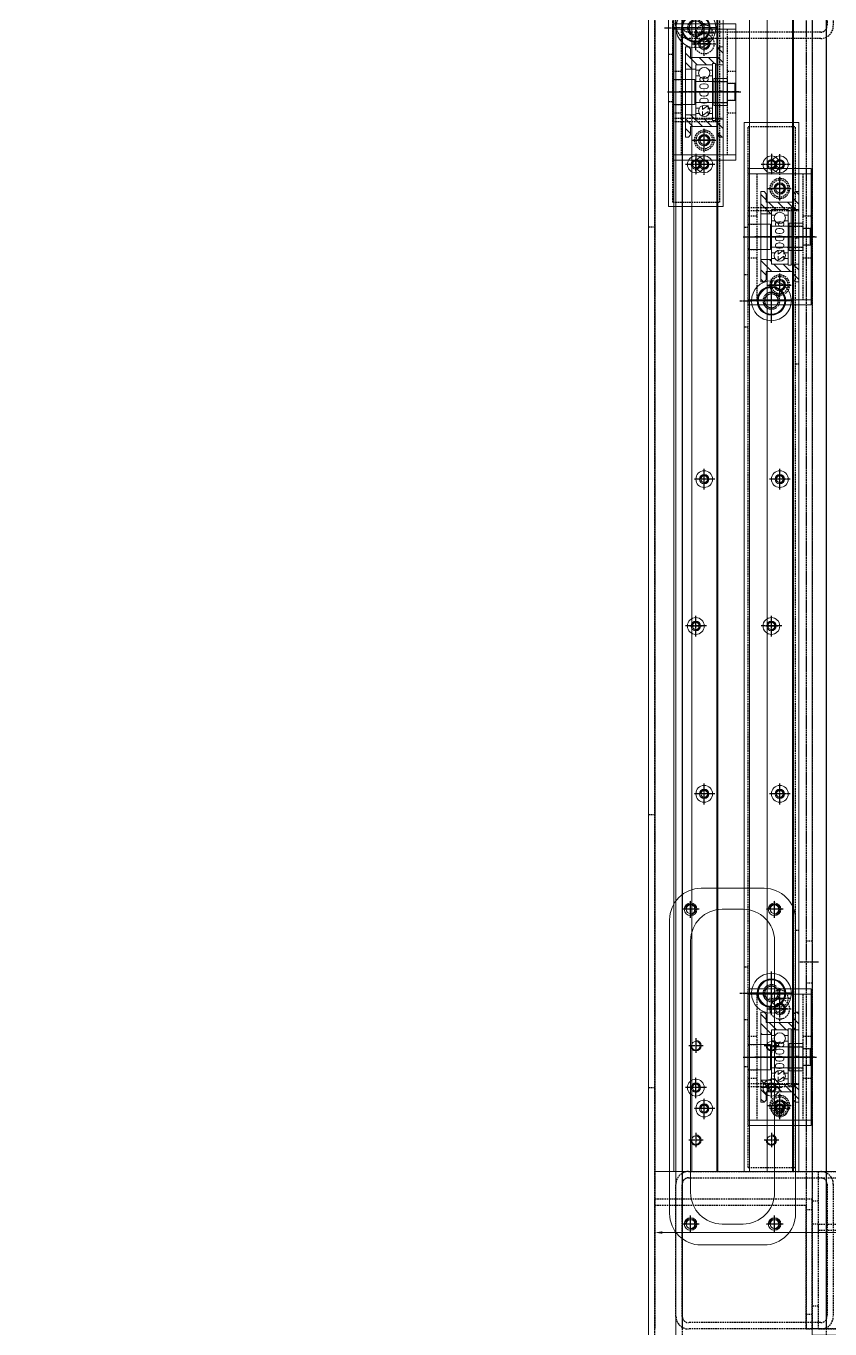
# Model space of a CAD drawing. Header units: millimetres. Extents: x -32759 to 129432, y 390 to 54305.
# Drawn here: x 31433 to 31816, y 24292 to 24913 of the extents above; entities that cross this region are included whole.
import ezdxf

# ---------------------------------------------------------------- set-up
doc = ezdxf.new("R2010")
doc.units = ezdxf.units.MM
doc.linetypes.add('CENTER', pattern=[2, 1.25, -0.25, 0.25, -0.25])
doc.linetypes.add('HIDDEN', pattern=[0.375, 0.25, -0.125])
doc.layers.add('_BODY', color=7, linetype='Continuous', lineweight=13)
for name, color, linetype in [('CL', 1, 'CENTER'), ('FL', 3, 'Continuous'), ('HL', 2, 'HIDDEN')]:
    doc.layers.add(name, color=color, linetype=linetype)
doc.styles.get("Standard").update_dxf_attribs({"font": 'arial.ttf'})
doc.styles.add('한글', font='romans.shx', dxfattribs={"height": 4, "bigfont": 'whgtxt.shx'})
doc.dimstyles.new('AM_ISO$0', dxfattribs={"dimtxt": 3.5, "dimasz": 3.5, "dimexe": 1, "dimexo": 1, "dimgap": 1.5, "dimtad": 1, "dimdsep": 46, "dimtxsty": 'Standard', "dimcen": 0, "dimclrd": 256, "dimclre": 256, "dimclrt": 2, "dimadec": 0, "dimazin": 2, "dimtp": 0.1, "dimtm": 0.1, "dimtfac": 0.71, "dimtdec": 3, "dimtmove": 0, "dimatfit": 3, "dimfxl": 1, "dimlwd": -1, "dimlwe": -1, "dimarcsym": 1})

# ---------------------------------------------------------------- blocks, each defined once
blk = doc.blocks.new('78E4TWT')
at = {"ltscale": 0.5}
blk.add_line((196019.89, 17822.84), (199299.89, 17822.84), dxfattribs=at)
at = {"layer": 'HL', "ltscale": 3}
for p, q in [((196019.89, 17894.64), (199299.89, 17894.64)), ((196019.89, 17826.04), (199299.89, 17826.04))]:
    blk.add_line(p, q, dxfattribs=at)
blk = doc.blocks.new('78544')
blk.add_blockref('78E4TWT', (-6405.58, 4246.21))
blk = doc.blocks.new('R6WRWT')
at = {"ltscale": 0.5}
blk.add_line((205958.26, 17687.34), (208028.26, 17687.34), dxfattribs=at)
at = {"layer": 'HL', "ltscale": 3}
for p, q in [((205958.26, 17759.14), (208028.26, 17759.14)), ((205958.26, 17690.54), (208028.26, 17690.54))]:
    blk.add_line(p, q, dxfattribs=at)
blk = doc.blocks.new('tyudrt')
at = {"layer": 'HL', "ltscale": 3}
for p, q in [((311320.86, 131.85), (311383.86, 131.85)), ((311314.86, 62.85), (311314.86, 125.85)), ((311317.86, 62.85), (311317.86, 125.85)), ((311320.86, 128.85), (311383.86, 128.85)), ((311386.86, 125.85), (311386.86, 62.85)), ((311389.86, 125.85), (311389.86, 62.85)), ((311383.86, 59.85), (311320.86, 59.85)), ((311383.86, 56.85), (311320.86, 56.85))]:
    blk.add_line(p, q, dxfattribs=at)
for centre, radius, start, end in [((311320.86, 125.85), 6, 90, 180), ((311383.86, 125.85), 6, 0, 90), ((311320.86, 125.85), 3, 90, 180), ((311383.86, 125.85), 3, 0, 90), ((311320.86, 62.85), 6, 180, 270), ((311320.86, 62.85), 3, 180, 270), ((311383.86, 62.85), 6, 270, 0), ((311383.86, 62.85), 3, 270, 0)]:
    blk.add_arc(centre, radius, start, end, dxfattribs=at)
blk = doc.blocks.new('567W55')
at = {"ltscale": 0.5}
blk.add_line((192913.82, 19219.46), (194983.82, 19219.46), dxfattribs=at)
blk = doc.blocks.new('574534')
for name, p in [('567W55', (0, 0)), ('R6WRWT', (-13044.44, 1542.12))]:
    blk.add_blockref(name, p)
at = {"xscale": -1}
for p in [(504303.68, 19172.62), (504918.69, 19172.62)]:
    blk.add_blockref('tyudrt', p, dxfattribs=at)
blk = doc.blocks.new('*D660')
at = {"linetype": 'ByBlock', "ltscale": 0.5, "transparency": 16777216}
for p, q in [((208653.43, 29756.32), (208653.43, 29759.37)), ((208656.93, 29758.37), (208744.93, 29758.37)), ((208748.43, 29758.04), (208748.43, 29757.37))]:
    blk.add_line(p, q, dxfattribs=at)
at = {"ltscale": 0.5, "transparency": 16777216}
for points in [[(208656.93, 29758.96), (208656.93, 29757.79), (208653.43, 29758.37)], [(208744.93, 29758.96), (208744.93, 29757.79), (208748.43, 29758.37)]]:
    blk.add_solid(points, dxfattribs=at)
at = {"layer": 'Defpoints', "color": 0, "ltscale": 0.5, "transparency": 16777216}
for p in [(208653.43, 29755.32), (208748.43, 29759.04), (208748.43, 29758.37)]:
    blk.add_point(p, dxfattribs=at)
at = {"color": 2, "ltscale": 0.5, "transparency": 16777216, "insert": (208700.93, 29761.62), "char_height": 3.5, "attachment_point": 5, "bg_fill": 3, "box_fill_scale": 1.1, "bg_fill_color": 256, "bg_fill_true_color": 13158600, "bg_fill_transparency": 7062}
blk.add_mtext('95', dxfattribs=at)
blk = doc.blocks.new('*D661')
at = {"linetype": 'ByBlock', "ltscale": 0.5, "transparency": 16777216}
for p, q in [((208748.43, 29761.86), (208748.43, 29762.94)), ((208751.93, 29761.94), (208839.93, 29761.94)), ((208843.43, 29761.86), (208843.43, 29762.94))]:
    blk.add_line(p, q, dxfattribs=at)
at = {"ltscale": 0.5, "transparency": 16777216}
for points in [[(208751.93, 29762.53), (208751.93, 29761.36), (208748.43, 29761.94)], [(208839.93, 29762.53), (208839.93, 29761.36), (208843.43, 29761.94)]]:
    blk.add_solid(points, dxfattribs=at)
at = {"layer": 'Defpoints', "color": 0, "ltscale": 0.5, "transparency": 16777216}
for p in [(208748.43, 29760.86), (208843.43, 29761.94), (208843.43, 29760.86)]:
    blk.add_point(p, dxfattribs=at)
at = {"color": 2, "ltscale": 0.5, "transparency": 16777216, "insert": (208795.93, 29765.19), "char_height": 3.5, "attachment_point": 5, "bg_fill": 3, "box_fill_scale": 1.1, "bg_fill_color": 256, "bg_fill_true_color": 13158600, "bg_fill_transparency": 6077}
blk.add_mtext('95', dxfattribs=at)
blk = doc.blocks.new('*D755')
at = {"linetype": 'ByBlock', "ltscale": 0.5, "transparency": 16777216}
for p, q in [((208749.29, 29680.76), (208749.29, 29684.26)), ((208761.43, 29677.26), (208748.29, 29677.26)), ((208749.29, 29670.26), (208749.29, 29677.26)), ((208819.93, 29670.26), (208748.29, 29670.26)), ((208749.29, 29666.76), (208749.29, 29663.26))]:
    blk.add_line(p, q, dxfattribs=at)
at = {"ltscale": 0.5, "transparency": 16777216}
for points in [[(208748.7, 29680.76), (208749.87, 29680.76), (208749.29, 29677.26)], [(208748.7, 29666.76), (208749.87, 29666.76), (208749.29, 29670.26)]]:
    blk.add_solid(points, dxfattribs=at)
at = {"layer": 'Defpoints', "color": 0, "ltscale": 0.5, "transparency": 16777216}
for p in [(208762.43, 29677.26), (208820.93, 29670.26)]:
    blk.add_point(p, dxfattribs=at)
at = {"color": 2, "ltscale": 0.5, "transparency": 16777216, "insert": (208746.04, 29673.76), "char_height": 3.5, "attachment_point": 5, "rotation": 90, "bg_fill": 3, "box_fill_scale": 1.1, "bg_fill_color": 256, "bg_fill_true_color": 13158600, "bg_fill_transparency": 2672}
blk.add_mtext('7', dxfattribs=at)
at = {"layer": 'Defpoints', "color": 0, "ltscale": 0.5, "transparency": 16777216}
blk.add_point((208749.29, 29677.26), dxfattribs=at)
blk = doc.blocks.new('*D1469')
at = {"linetype": 'ByBlock', "ltscale": 0.5, "transparency": 16777216}
for p, q in [((280076.91, 137012.87), (280076.91, 137058.8)), ((280583.41, 137057.8), (280080.41, 137057.8)), ((280586.91, 137012.87), (280586.91, 137058.8))]:
    blk.add_line(p, q, dxfattribs=at)
at = {"ltscale": 0.5, "transparency": 16777216}
for points in [[(280080.41, 137058.38), (280080.41, 137057.22), (280076.91, 137057.8)], [(280583.41, 137058.38), (280583.41, 137057.22), (280586.91, 137057.8)]]:
    blk.add_solid(points, dxfattribs=at)
at = {"layer": 'Defpoints', "color": 0, "ltscale": 0.5, "transparency": 16777216}
for p in [(280076.91, 137057.8), (280076.91, 137011.87), (280586.91, 137011.87)]:
    blk.add_point(p, dxfattribs=at)
at = {"color": 2, "ltscale": 0.5, "transparency": 16777216, "insert": (280331.91, 137061.05), "char_height": 3.5, "attachment_point": 5}
blk.add_mtext('510', dxfattribs=at)
blk = doc.blocks.new('r6qq3rwq')
at = {"ltscale": 0.5}
for radius in [4, 2.25]:
    blk.add_circle((157631.76, 30506.04), radius, dxfattribs=at)
at = {"layer": 'CL', "ltscale": 0.5}
for p, q in [((157626.76, 30506.04), (157636.76, 30506.04)), ((157631.76, 30511.04), (157631.76, 30501.04))]:
    blk.add_line(p, q, dxfattribs=at)
blk = doc.blocks.new('6tuerte')
at = {"ltscale": 0.5}
for p, q in [((158864.39, 29430.98), (158864.39, 29418.98)), ((158864.39, 29430.98), (159824.39, 29430.98)), ((158864.39, 29418.98), (159824.39, 29418.98))]:
    blk.add_line(p, q, dxfattribs=at)
for p in [(1262.63, -1081.07), (1412.63, -1081.07), (1562.63, -1081.07), (1712.63, -1081.07)]:
    blk.add_blockref('r6qq3rwq', p)
blk = doc.blocks.new('ryuere')
at = {"layer": 'HL', "ltscale": 3}
for p, q in [((-17901.74, 10665.66), (-17901.74, 10667.16)), ((-17841.74, 10665.66), (-17841.74, 10667.16))]:
    blk.add_line(p, q, dxfattribs=at)
blk = doc.blocks.new('tirru')
at = {"layer": 'CL'}
for p, q in [((-18451.74, 9463.76), (-18451.74, 9453.94)), ((-18456.65, 9458.85), (-18446.82, 9458.85))]:
    blk.add_line(p, q, dxfattribs=at)
at = {"layer": 'HL', "ltscale": 3}
blk.add_circle((-18451.74, 9458.85), 4, dxfattribs=at)
blk = doc.blocks.new('r66uru')
at = {"layer": 'CL'}
blk.add_line((-18386.74, 10633.16), (-18386.74, 10639.16), dxfattribs=at)
at = {"layer": 'HL', "ltscale": 3}
for p, q in [((-18399.24, 10635.16), (-18399.24, 10637.16)), ((-18374.24, 10635.16), (-18374.24, 10637.16))]:
    blk.add_line(p, q, dxfattribs=at)
blk = doc.blocks.new('fjffj')
at = {"layer": 'HL', "ltscale": 3}
for p, q in [((-18321.74, 10635.16), (-18321.74, 10637.16)), ((-17921.74, 10635.16), (-17921.74, 10637.16))]:
    blk.add_line(p, q, dxfattribs=at)
blk = doc.blocks.new('tyrttet')
blk.add_circle((200207.9, 17418.07), 6.6)
at = {"layer": 'CL'}
for p, q in [((200207.9, 17426.17), (200207.9, 17409.97)), ((200199.8, 17418.07), (200216, 17418.07))]:
    blk.add_line(p, q, dxfattribs=at)
blk = doc.blocks.new('trtete')
for p, q in [((200122.9, 17402.07), (200122.9, 17428.07)), ((200122.9, 17428.07), (200622.9, 17428.07)), ((200622.9, 17402.07), (200622.9, 17428.07)), ((200122.9, 17402.07), (200622.9, 17402.07))]:
    blk.add_line(p, q)
at = {"layer": 'HL', "ltscale": 3}
for p, q in [((200124.9, 17404.07), (200124.9, 17426.57)), ((200124.9, 17426.57), (200620.9, 17426.57)), ((200163.4, 17404.07), (200163.4, 17426.57)), ((200164.9, 17404.07), (200164.9, 17428.07)), ((200580.9, 17404.07), (200580.9, 17428.07)), ((200582.4, 17404.07), (200582.4, 17426.57)), ((200620.9, 17404.07), (200620.9, 17426.57)), ((200124.9, 17404.07), (200620.9, 17404.07))]:
    blk.add_line(p, q, dxfattribs=at)
for name, p in [('tirru', (218606.14, 7960.23)), ('tyrttet', (0, -3)), ('tirru', (218657.14, 7960.23)), ('ryuere', (218409.64, 6760.91)), ('tyrttet', (330, -3)), ('tirru', (218997.14, 7960.23)), ('tirru', (219043.14, 7960.23)), ('r66uru', (218594.64, 6766.91)), ('fjffj', (218494.64, 6766.91))]:
    blk.add_blockref(name, p)
at = {"xscale": -1}
for name, p in [('ryuere', (182336.17, 6760.91)), ('r66uru', (182151.17, 6766.91))]:
    blk.add_blockref(name, p, dxfattribs=at)
blk = doc.blocks.new('tu7yett')
at = {"ltscale": 0.5}
for radius in [9.5, 6.83, 6.33]:
    blk.add_circle((203705.95, 14336.91), radius, dxfattribs=at)
at = {"layer": 'CL', "ltscale": 0.5}
for p, q in [((203705.95, 14347.41), (203705.95, 14326.41)), ((203695.45, 14336.91), (203716.45, 14336.91))]:
    blk.add_line(p, q, dxfattribs=at)
at = {"layer": 'FL', "ltscale": 0.5}
blk.add_circle((203705.95, 14336.91), 3.32, dxfattribs=at)
at = {"layer": 'HL', "ltscale": 0.5}
blk.add_circle((203705.95, 14336.91), 4, dxfattribs=at)
blk = doc.blocks.new('uiorwe')
blk.add_circle((-18255.47, 8800.93), 2.75)
at = {"layer": 'CL'}
for p, q in [((-18255.47, 8795.18), (-18255.47, 8806.68)), ((-18261.22, 8800.93), (-18249.72, 8800.93))]:
    blk.add_line(p, q, dxfattribs=at)
at = {"layer": 'HL', "ltscale": 3}
blk.add_circle((-18255.47, 8800.93), 4.75, dxfattribs=at)
blk = doc.blocks.new('tyuwtt')
at = {"layer": 'CL'}
blk.add_line((-18535.92, 8734.93), (-18528.92, 8734.93), dxfattribs=at)
at = {"layer": 'HL', "ltscale": 3}
for p, q in [((-18534.42, 8738.93), (-18530.42, 8738.93)), ((-18534.42, 8730.93), (-18530.42, 8730.93))]:
    blk.add_line(p, q, dxfattribs=at)
blk = doc.blocks.new('RERE')
at = {"layer": 'CL'}
blk.add_line((201660.76, 16292.72), (201667.76, 16292.72), dxfattribs=at)
at = {"layer": 'HL', "ltscale": 3}
for p, q in [((201662.26, 16298.72), (201666.26, 16298.72)), ((201662.26, 16286.72), (201666.26, 16286.72))]:
    blk.add_line(p, q, dxfattribs=at)
blk = doc.blocks.new('R6UEWT')
at = {"ltscale": 0.5}
for p, q in [((201575.56, 16344.32), (201575.56, 16374.32)), ((201635.56, 16374.32), (201575.56, 16374.32)), ((201635.56, 16344.32), (201635.56, 16374.32)), ((201635.56, 16344.32), (201575.56, 16344.32))]:
    blk.add_line(p, q, dxfattribs=at)
at = {"layer": 'HL', "ltscale": 3}
for p, q in [((201595.56, 16370.32), (201595.56, 16374.32)), ((201615.56, 16370.32), (201615.56, 16374.32)), ((201635.56, 16370.32), (201575.56, 16370.32)), ((201635.56, 16348.32), (201575.56, 16348.32)), ((201595.56, 16344.32), (201595.56, 16348.32)), ((201615.56, 16344.32), (201615.56, 16348.32))]:
    blk.add_line(p, q, dxfattribs=at)
at = {"extrusion": (0, 0, -1), "zscale": -1, "rotation": 270}
blk.add_blockref('tyuwtt', (-210340.49, -2160.1), dxfattribs=at)
for p in [(219838.03, 7558.39), (219884.03, 7558.39)]:
    blk.add_blockref('uiorwe', p)
at = {"rotation": 90}
blk.add_blockref('RERE', (217898.28, -185317.94), dxfattribs=at)
blk = doc.blocks.new('UTREE')
at = {"ltscale": 0.5}
h = blk.add_hatch(dxfattribs=at)
h.set_pattern_fill('ANSI31', color=1, style=0)
h.paths.add_polyline_path([(201430.48, 16367.01), (201438.48, 16367.01), (201438.48, 16367.61), (201439.83, 16367.61), (201439.83, 16367.01), (201443.48, 16367.01), (201443.48, 16375.51), (201441.98, 16375.51), (201440.98, 16374.51), (201440.98, 16370.51), (201427.98, 16370.51), (201427.98, 16374.51), (201426.98, 16375.51), (201425.48, 16375.51), (201425.48, 16364.91), (201430.48, 16364.91)])
h.paths.add_polyline_path([(201440.98, 16337.51), (201440.98, 16333.51), (201441.98, 16332.51), (201443.48, 16332.51), (201443.48, 16341.01), (201439.83, 16341.01), (201439.83, 16340.41), (201438.48, 16340.41), (201438.48, 16341.01), (201430.48, 16341.01), (201430.48, 16343.11), (201425.48, 16343.11), (201425.48, 16332.51), (201426.98, 16332.51), (201427.98, 16333.51), (201427.98, 16337.51)])
for p, q in [((201425.48, 16375.51), (201425.48, 16332.51)), ((201426.98, 16375.51), (201425.48, 16375.51)), ((201427.98, 16374.51), (201426.98, 16375.51)), ((201427.98, 16374.51), (201427.98, 16370.51)), ((201441.98, 16375.51), (201440.98, 16374.51)), ((201440.98, 16374.51), (201440.98, 16370.51)), ((201441.98, 16375.51), (201443.48, 16375.51)), ((201443.48, 16375.51), (201443.48, 16332.51)), ((201440.98, 16370.51), (201427.98, 16370.51)), ((201438.48, 16367.61), (201438.48, 16340.41)), ((201438.48, 16367.61), (201439.83, 16367.61)), ((201439.83, 16367.61), (201439.83, 16340.41)), ((201430.48, 16364.91), (201425.48, 16364.91)), ((201430.48, 16367.01), (201430.48, 16341.01)), ((201438.48, 16367.01), (201430.48, 16367.01)), ((201443.48, 16367.01), (201439.83, 16367.01)), ((201430.48, 16343.11), (201425.48, 16343.11)), ((201427.98, 16337.51), (201427.98, 16333.51)), ((201440.98, 16337.51), (201427.98, 16337.51)), ((201438.48, 16341.01), (201430.48, 16341.01)), ((201438.48, 16340.41), (201439.83, 16340.41)), ((201443.48, 16341.01), (201439.83, 16341.01)), ((201440.98, 16337.51), (201440.98, 16333.51)), ((201426.98, 16332.51), (201425.48, 16332.51)), ((201427.98, 16333.51), (201426.98, 16332.51)), ((201440.98, 16333.51), (201441.98, 16332.51)), ((201441.98, 16332.51), (201443.48, 16332.51))]:
    blk.add_line(p, q, dxfattribs=at)
at = {"layer": 'CL', "ltscale": 0.5}
blk.add_line((201446.48, 16354.01), (201422.48, 16354.01), dxfattribs=at)
blk = doc.blocks.new('67etrre')
at = {"color": 1, "ltscale": 0.5}
for p, q in [((306751.98, 12561.36), (306751.98, 12536.36)), ((306759.48, 12561.86), (306752.48, 12561.86)), ((306759.98, 12536.36), (306759.98, 12561.36)), ((306753.67, 12559.19), (306751.98, 12559.19)), ((306753.67, 12556.53), (306751.98, 12556.53)), ((306759.98, 12559.19), (306758.29, 12559.19)), ((306759.98, 12556.53), (306758.29, 12556.53)), ((306752.48, 12553.86), (306759.48, 12553.86)), ((306759.48, 12543.86), (306752.48, 12543.86)), ((306753.67, 12541.19), (306751.98, 12541.19)), ((306753.67, 12538.53), (306751.98, 12538.53)), ((306759.98, 12541.19), (306758.29, 12541.19)), ((306759.98, 12538.53), (306758.29, 12538.53)), ((306752.48, 12535.86), (306759.48, 12535.86))]:
    blk.add_line(p, q, dxfattribs=at)
for centre in [(306755.98, 12557.86), (306755.98, 12539.86)]:
    blk.add_circle(centre, 2.67, dxfattribs=at)
for centre, start, end in [((306752.48, 12561.36), 90, 180), ((306759.48, 12561.36), 0, 90), ((306752.48, 12554.36), 180, 270), ((306759.48, 12554.36), 270, 0), ((306752.48, 12543.36), 90, 180), ((306759.48, 12543.36), 0, 90), ((306752.48, 12536.36), 180, 270), ((306759.48, 12536.36), 270, 0)]:
    blk.add_arc(centre, 0.5, start, end, dxfattribs=at)
at = {"layer": 'CL', "ltscale": 0.5}
blk.add_line((306750.98, 12548.86), (306760.98, 12548.86), dxfattribs=at)
at = {"ltscale": 0.5, "style": '한글'}
blk.add_text('6000zz', height=4, rotation=90, dxfattribs=at).set_placement((306757.88, 12541.03))
blk = doc.blocks.new('7UERE')
at = {"ltscale": 0.5}
for p, q in [((201578.54, 16473.57), (201579.04, 16474.07)), ((201578.54, 16473.57), (201578.54, 16462.57)), ((201589.04, 16474.07), (201579.04, 16474.07)), ((201579.04, 16474.07), (201579.04, 16462.07)), ((201589.04, 16462.07), (201589.04, 16474.07)), ((201604.54, 16473.07), (201589.04, 16473.07)), ((201578.54, 16462.57), (201579.04, 16462.07)), ((201589.04, 16462.07), (201579.04, 16462.07)), ((201604.54, 16463.07), (201589.04, 16463.07))]:
    blk.add_line(p, q, dxfattribs=at)
for p, q in [((201604.54, 16473.07), (201604.54, 16463.07)), ((201604.54, 16472.07), (201608.04, 16472.07)), ((201608.04, 16472.07), (201608.54, 16471.57)), ((201608.04, 16472.07), (201608.04, 16464.07)), ((201608.54, 16471.57), (201608.54, 16464.57)), ((201604.54, 16464.07), (201608.04, 16464.07)), ((201608.54, 16464.57), (201608.04, 16464.07))]:
    blk.add_line(p, q)
at = {"layer": 'CL'}
blk.add_line((201576.04, 16468.07), (201611.04, 16468.07), dxfattribs=at)
blk = doc.blocks.new('YURTETT')
at = {"ltscale": 0.5}
for p, q in [((201630.72, 16474.57), (201637.22, 16474.57)), ((201630.72, 16474.57), (201630.72, 16461.57)), ((201637.22, 16474.57), (201637.22, 16461.57)), ((201630.72, 16461.57), (201637.22, 16461.57))]:
    blk.add_line(p, q, dxfattribs=at)
at = {"layer": 'CL', "ltscale": 0.5}
blk.add_line((201628.72, 16468.07), (201639.22, 16468.07), dxfattribs=at)
at = {"layer": 'HL', "ltscale": 3}
for p, q in [((201630.72, 16473.07), (201637.22, 16473.07)), ((201630.72, 16463.07), (201637.22, 16463.07))]:
    blk.add_line(p, q, dxfattribs=at)
blk = doc.blocks.new('5YWWWE')
blk.add_blockref('R6UEWT', (-68.47, 300.44))
at = {"color": 1, "rotation": 90}
blk.add_blockref('UTREE', (217891.1, -184774.72), dxfattribs=at)
at = {"rotation": 90}
for name, p in [('YURTETT', (218005.16, -184966.45)), ('7UERE', (218005.16, -184933.78)), ('67etrre', (214085.95, -290096.22))]:
    blk.add_blockref(name, p, dxfattribs=at)
blk = doc.blocks.new('TYEWRW')
at = {"ltscale": 0.5}
blk.add_circle((316722.34, 32394.14), 2.07, dxfattribs=at)
at = {"color": 1, "ltscale": 0.5}
blk.add_arc((316722.34, 32394.14), 2.5, 270, 180, dxfattribs=at)
at = {"layer": 'CL', "ltscale": 0.5}
for p, q in [((316718.84, 32394.14), (316725.84, 32394.14)), ((316722.34, 32397.64), (316722.34, 32390.64))]:
    blk.add_line(p, q, dxfattribs=at)
blk = doc.blocks.new('trwew')
at = {"ltscale": 0.5}
for p, q in [((201573.06, 16182.91), (201573.06, 16152.91)), ((201573.06, 16182.91), (201638.06, 16182.91)), ((201638.06, 16182.91), (201638.06, 16152.91)), ((201573.06, 16152.91), (201638.06, 16152.91))]:
    blk.add_line(p, q, dxfattribs=at)
for p in [(-115139.78, -16226.23), (-115093.78, -16226.23)]:
    blk.add_blockref('TYEWRW', p)
blk = doc.blocks.new('6qwrqr')
for name, p in [('trwew', (505.38, 160.79)), ('5YWWWE', (573.84, -331.06)), ('trwew', (896.38, 160.79)), ('5YWWWE', (964.84, -331.06)), ('trtete', (1933.53, -1090.37)), ('tu7yett', (-1564.52, 1987.8)), ('tu7yett', (-1234.52, 1987.8))]:
    blk.add_blockref(name, p)
blk = doc.blocks.new('5TU7WRRW')
at = {"color": 6, "ltscale": 0.5}
for radius in [4, 2.25]:
    blk.add_circle((205051.57, 17515.02), radius, dxfattribs=at)
at = {"layer": 'CL', "ltscale": 0.5}
for p, q in [((205051.57, 17520.02), (205051.57, 17510.02)), ((205046.57, 17515.02), (205056.57, 17515.02))]:
    blk.add_line(p, q, dxfattribs=at)
blk = doc.blocks.new('5673Q')
at = {"ltscale": 0.5}
blk.add_circle((205056.21, 17552.23), 2.07, dxfattribs=at)
at = {"color": 1, "ltscale": 0.5}
blk.add_arc((205056.21, 17552.23), 2.5, 270, 180, dxfattribs=at)
at = {"layer": 'CL', "ltscale": 0.5}
for p, q in [((205056.21, 17555.73), (205056.21, 17548.73)), ((205052.71, 17552.23), (205059.71, 17552.23))]:
    blk.add_line(p, q, dxfattribs=at)
blk = doc.blocks.new('56uewwr')
at = {"color": 6}
for p, q in [((161145.25, 27256.1), (160185.25, 27256.1)), ((161145.25, 27256.1), (161145.25, 27181.1)), ((161145.25, 27247.1), (160185.25, 27247.1)), ((161145.25, 27226.1), (160185.25, 27226.1)), ((161145.25, 27211.1), (160185.25, 27211.1)), ((161145.25, 27190.1), (160185.25, 27190.1)), ((161145.25, 27181.1), (160185.25, 27181.1))]:
    blk.add_line(p, q, dxfattribs=at)
for p in [(-44386.32, 9721.58), (-44386.32, 9685.58)]:
    blk.add_blockref('5TU7WRRW', p, dxfattribs=at)
at = {"color": 6, "xscale": -1}
for p in [(365936.81, 9721.58), (366156.81, 9721.58), (365936.81, 9685.58), (366156.81, 9685.58)]:
    blk.add_blockref('5TU7WRRW', p, dxfattribs=at)
for p in [(-43970.96, 9684.37), (-43925.96, 9684.37), (-43970.96, 9648.37), (-43925.96, 9648.37)]:
    blk.add_blockref('5673Q', p)
blk = doc.blocks.new('r6wr3wr')
for p in [(-44792.97, 17191.16), (-44332.97, 17155.16)]:
    blk.add_blockref('6qwrqr', p)
at = {"xscale": -1}
blk.add_blockref('56uewwr', (318408.71, 6279.26), dxfattribs=at)
blk = doc.blocks.new('eywerw')
at = {"ltscale": 0.5}
blk.add_circle((158547.68, 31157.1), 3, dxfattribs=at)
at = {"layer": 'CL', "ltscale": 0.5}
for p, q in [((158547.68, 31161.13), (158547.68, 31153.07)), ((158543.65, 31157.1), (158551.7, 31157.1))]:
    blk.add_line(p, q, dxfattribs=at)
blk = doc.blocks.new('5ywrw')
at = {"ltscale": 0.5}
for p, q in [((158520.19, 31242.74), (158660.19, 31242.74)), ((158505.19, 31227.74), (158505.19, 31197.74)), ((158675.19, 31227.74), (158675.19, 31197.74)), ((158520.19, 31182.74), (158660.19, 31182.74))]:
    blk.add_line(p, q, dxfattribs=at)
for centre, start, end in [((158520.19, 31227.74), 90, 180), ((158660.19, 31227.74), 0, 90), ((158520.19, 31197.74), 180, 270), ((158660.19, 31197.74), 270, 0)]:
    blk.add_arc(centre, 15, start, end, dxfattribs=at)
for p in [(-32.49, 75.64), (117.51, 75.64), (-32.49, 35.64), (117.51, 35.64)]:
    blk.add_blockref('eywerw', p)
blk = doc.blocks.new('y4ee')
at = {"ltscale": 0.5}
blk.add_circle((159827.27, 26534.39), 2.07, dxfattribs=at)
at = {"color": 1, "ltscale": 0.5}
blk.add_arc((159827.27, 26534.39), 2.5, 270, 180, dxfattribs=at)
at = {"layer": 'CL', "ltscale": 0.5}
for p, q in [((159823.77, 26534.39), (159830.77, 26534.39)), ((159827.27, 26537.89), (159827.27, 26530.89))]:
    blk.add_line(p, q, dxfattribs=at)
blk = doc.blocks.new('65wrew')
at = {"ltscale": 0.5}
for p, q in [((156128.23, 35975.95), (156128.23, 36053.95)), ((156560.23, 36053.95), (156128.23, 36053.95)), ((156560.23, 35975.95), (156560.23, 36053.95)), ((156239.23, 36035.95), (156169.23, 36035.95)), ((156519.23, 36035.95), (156399.23, 36035.95)), ((156154.23, 36010.95), (156154.23, 36020.95)), ((156254.23, 36010.95), (156254.23, 36020.95)), ((156384.23, 36010.95), (156384.23, 36020.95)), ((156534.23, 36010.95), (156534.23, 36020.95)), ((156169.23, 35995.95), (156239.23, 35995.95)), ((156399.23, 35995.95), (156519.23, 35995.95)), ((156128.23, 35975.95), (156560.23, 35975.95))]:
    blk.add_line(p, q, dxfattribs=at)
for centre, start, end in [((156169.23, 36020.95), 90, 180), ((156239.23, 36020.95), 0, 90), ((156399.23, 36020.95), 90, 180), ((156519.23, 36020.95), 0, 90), ((156169.23, 36010.95), 180, 270), ((156239.23, 36010.95), 270, 0), ((156399.23, 36010.95), 180, 270), ((156519.23, 36010.95), 270, 0)]:
    blk.add_arc(centre, 15, start, end, dxfattribs=at)
at = {"layer": 'HL', "ltscale": 3}
for p, q in [((156131.23, 35978.95), (156131.23, 36053.95)), ((156557.23, 35978.95), (156557.23, 36053.95)), ((156560.23, 36039.95), (156557.23, 36039.95)), ((156128.23, 36028.95), (156131.23, 36028.95)), ((156557.23, 36028.95), (156560.23, 36028.95)), ((156560.23, 35989.95), (156557.23, 35989.95)), ((156128.23, 35978.95), (156560.23, 35978.95)), ((156246.23, 35975.95), (156246.23, 35978.95)), ((156376.23, 35978.95), (156376.23, 35975.95))]:
    blk.add_line(p, q, dxfattribs=at)
at = {"color": 6}
for p in [(-3443.04, 9501.56), (-3293.04, 9501.56), (-3443.04, 9461.56), (-3293.04, 9461.56)]:
    blk.add_blockref('y4ee', p, dxfattribs=at)
blk = doc.blocks.new('r6wrqr')
at = {"layer": 'HL', "ltscale": 3}
for p, q in [((156572.749708, 34028.609591), (156572.749708, 34031.609591)), ((156572.749708, 34031.609591), (156622.749708, 34031.609591)), ((156572.749708, 34028.609591), (156619.749708, 34028.609591)), ((156619.749708, 33981.609591), (156619.749708, 34028.609591)), ((156622.749708, 33981.609591), (156622.749708, 34031.609591)), ((156619.749708, 33981.609591), (156622.749708, 33981.609591))]:
    blk.add_line(p, q, dxfattribs=at)
blk = doc.blocks.new('r6uwtwt')
at = {"layer": 'HL', "ltscale": 3}
for p, q in [((156181.23, 34121.49), (156181.23, 34071.49)), ((156507.23, 34121.49), (156181.23, 34121.49)), ((156507.23, 34121.49), (156507.23, 34071.49)), ((156507.23, 34118.49), (156181.23, 34118.49)), ((156507.23, 34071.49), (156181.23, 34071.49))]:
    blk.add_line(p, q, dxfattribs=at)
blk = doc.blocks.new('643466')
at = {"layer": 'HL', "ltscale": 3}
for p, q in [((154620.16, 34196.27), (154194.16, 34196.27)), ((154194.16, 34196.27), (154194.16, 34121.27)), ((154620.16, 34121.27), (154620.16, 34196.27)), ((154620.16, 34193.27), (154194.16, 34193.27)), ((154620.16, 34121.27), (154194.16, 34121.27))]:
    blk.add_line(p, q, dxfattribs=at)
blk = doc.blocks.new('5tuw4t')
for name, p in [('65wrew', (-542.4, 0)), ('643466', (1394.67, 1857.68)), ('r6wrqr', (-983.92, 1997.34)), ('r6uwtwt', (-542.4, 1907.46))]:
    blk.add_blockref(name, p)
at = {"xscale": -1}
blk.add_blockref('r6wrqr', (312587.58, 1997.34), dxfattribs=at)
blk = doc.blocks.new('345w4w4')
at = {"layer": 'HL', "ltscale": 3}
for p, q in [((160426.93, 30996.26), (160426.93, 31071.26)), ((160488.93, 31071.26), (160426.93, 31071.26)), ((160488.93, 31068.26), (160488.93, 31071.26)), ((160488.93, 31068.26), (160429.93, 31068.26)), ((160429.93, 30996.26), (160429.93, 31068.26)), ((160429.93, 30996.26), (160426.93, 30996.26))]:
    blk.add_line(p, q, dxfattribs=at)
blk = doc.blocks.new('t7uyryry')
at = {"ltscale": 0.5}
for p, q in [((159261.46, 31250.74), (157185.46, 31250.74)), ((157373.46, 31232.74), (157253.46, 31232.74)), ((157238.46, 31207.74), (157238.46, 31217.74)), ((157388.46, 31207.74), (157388.46, 31217.74)), ((157253.46, 31192.74), (157373.46, 31192.74)), ((157185.46, 31172.74), (159261.46, 31172.74))]:
    blk.add_line(p, q, dxfattribs=at)
for centre, start, end in [((157253.46, 31217.74), 90, 180), ((157373.46, 31217.74), 0, 90), ((157253.46, 31207.74), 180, 270), ((157373.46, 31207.74), 270, 0)]:
    blk.add_arc(centre, 15, start, end, dxfattribs=at)
at = {"layer": 'HL', "ltscale": 3}
for p, q in [((157185.46, 31175.74), (159261.46, 31175.74)), ((157303.46, 31172.74), (157303.46, 31175.74)), ((157433.46, 31175.74), (157433.46, 31172.74)), ((157713.46, 31175.74), (157713.46, 31172.74))]:
    blk.add_line(p, q, dxfattribs=at)
at = {"color": 6}
for p in [(-2588.81, 4698.36), (-2438.81, 4698.36), (-2588.81, 4658.36), (-2438.81, 4658.36)]:
    blk.add_blockref('y4ee', p, dxfattribs=at)
blk = doc.blocks.new('578wr')
at = {"layer": 'HL', "ltscale": 3}
for p, q in [((157250.46, 28206.3), (157250.46, 28281.3)), ((159196.46, 28281.3), (157250.46, 28281.3)), ((159196.46, 28278.3), (157250.46, 28278.3)), ((159196.46, 28206.3), (157250.46, 28206.3))]:
    blk.add_line(p, q, dxfattribs=at)
blk = doc.blocks.new('56urfw')
at = {"ltscale": 0.5}
blk.add_circle((157533.11, 30589.18), 1.62, dxfattribs=at)
at = {"color": 1, "ltscale": 0.5}
blk.add_arc((157533.11, 30589.18), 2, 270, 180, dxfattribs=at)
at = {"layer": 'CL', "ltscale": 0.5}
for p, q in [((157530.11, 30589.18), (157536.11, 30589.18)), ((157533.11, 30592.18), (157533.11, 30586.18))]:
    blk.add_line(p, q, dxfattribs=at)
blk = doc.blocks.new('rtuw3rwr')
at = {"layer": 'HL', "ltscale": 3}
for p, q in [((157250.46, 28728.38), (157250.46, 28803.38)), ((159196.46, 28803.38), (157250.46, 28803.38)), ((159196.46, 28800.38), (157250.46, 28800.38)), ((159196.46, 28728.38), (157250.46, 28728.38))]:
    blk.add_line(p, q, dxfattribs=at)
for p in [(-239.65, -1801.3), (-89.65, -1801.3), (60.35, -1801.3), (210.35, -1801.3), (-239.65, -1837.3), (-89.65, -1837.3), (60.35, -1837.3), (210.35, -1837.3)]:
    blk.add_blockref('56urfw', p)
blk = doc.blocks.new('uett')
at = {"layer": 'CL', "ltscale": 0.5}
blk.add_line((157033, 24824.01), (157042, 24824.01), dxfattribs=at)
at = {"layer": 'HL', "ltscale": 3}
for p, q in [((157036, 24834.01), (157039, 24834.01)), ((157036, 24814.01), (157039, 24814.01))]:
    blk.add_line(p, q, dxfattribs=at)
blk = doc.blocks.new('rturtey')
at = {"layer": 'HL', "ltscale": 3}
for p, q in [((156812.23, 25141.89), (154742.23, 25141.89)), ((154749.23, 25138.89), (154749.23, 25141.89)), ((154799.23, 25138.89), (154799.23, 25141.89)), ((156812.23, 25138.89), (154742.23, 25138.89)), ((156812.23, 25066.89), (154742.23, 25066.89))]:
    blk.add_line(p, q, dxfattribs=at)
at = {"rotation": 90}
blk.add_blockref('uett', (179741.24, -131897.11), dxfattribs=at)
for p in [(-2675.88, -5466.79), (-2455.88, -5466.79), (-2235.88, -5466.79), (-2675.88, -5502.79), (-2455.88, -5502.79), (-2235.88, -5502.79)]:
    blk.add_blockref('56urfw', p)
blk = doc.blocks.new('56wer')
for name, p in [('rturtey', (0, 4455.79)), ('t7uyryry', (-2446.23, -1653.07)), ('578wr', (-2446.23, 1316.37)), ('rtuw3rwr', (-2446.23, 794.3))]:
    blk.add_blockref(name, p)
at = {"xscale": -1}
blk.add_blockref('345w4w4', (315231.16, -1473.58), dxfattribs=at)
blk = doc.blocks.new('5uwerwt')
at = {"rotation": 270}
blk.add_blockref('5tuw4t', (118763.29, 188118.31), dxfattribs=at)
for name, p in [('56wer', (0, 2502.8)), ('r6wr3wr', (-2446.23, -1434.88)), ('5ywrw', (-3722.95, 849.74)), ('6tuerte', (-4047.15, 2660.01)), ('6tuerte', (-4047.15, 2624.01))]:
    blk.add_blockref(name, p)
blk = doc.blocks.new('*D1346')
at = {"linetype": 'ByBlock', "ltscale": 0.5, "transparency": 16777216}
for p, q in [((97795.9, 11019.96), (97795.9, 11065.88)), ((97799.4, 11064.88), (98302.4, 11064.88)), ((98305.9, 11019.96), (98305.9, 11065.88))]:
    blk.add_line(p, q, dxfattribs=at)
at = {"ltscale": 0.5, "transparency": 16777216}
for points in [[(97799.4, 11064.3), (97799.4, 11065.47), (97795.9, 11064.88)], [(98302.4, 11064.3), (98302.4, 11065.47), (98305.9, 11064.88)]]:
    blk.add_solid(points, dxfattribs=at)
at = {"layer": 'Defpoints', "color": 0, "ltscale": 0.5, "transparency": 16777216}
for p in [(98305.9, 11064.88), (97795.9, 11018.96), (98305.9, 11018.96)]:
    blk.add_point(p, dxfattribs=at)
at = {"color": 2, "ltscale": 0.5, "transparency": 16777216, "insert": (98050.9, 11061.6), "char_height": 3.5, "attachment_point": 5, "rotation": 180}
blk.add_mtext('510', dxfattribs=at)
blk = doc.blocks.new('utoiol')
at = {"ltscale": 0.5}
dim = blk.add_linear_dim(base=(208748.427, 29758.373), p1=(208653.427, 29755.315), p2=(208748.427, 29759.037), dimstyle='AM_ISO$0', override={"dimtfill": 1}, dxfattribs=at)
dim.commit()
dim.dimension.update_dxf_attribs({"geometry": '*D660', "text_midpoint": (208700.927, 29761.623)})
dim = blk.add_linear_dim(base=(208749.286, 29677.257), p1=(208820.927, 29670.257), p2=(208762.427, 29677.257), angle=90, dimstyle='AM_ISO$0', override={"dimfxl": 8, "dimtfill": 1}, dxfattribs=at)
dim.commit()
dim.dimension.update_dxf_attribs({"geometry": '*D755', "text_midpoint": (208746.036, 29673.757)})
dim = blk.add_linear_dim(base=(208843.427, 29761.943), p1=(208748.427, 29760.861), p2=(208843.427, 29760.861), dimstyle='AM_ISO$0', override={"dimtfill": 1}, dxfattribs=at)
dim.commit()
dim.dimension.update_dxf_attribs({"geometry": '*D661', "text_midpoint": (208795.927, 29765.193)})
blk = doc.blocks.new('sdfgsdfgcxvxbxcv')
at = {"xscale": -1, "rotation": 270}
for name, p in [('574534', (260857.444, -55901.946)), ('78544', (258017.854, -53812.435))]:
    blk.add_blockref(name, p, dxfattribs=at)
at = {"ltscale": 0.5}
dim = blk.add_linear_dim(base=(280076.906, 137057.799), p1=(280586.906, 137011.875), p2=(280076.906, 137011.875), dimstyle='AM_ISO$0', dxfattribs=at)
dim.commit()
dim.dimension.update_dxf_attribs({"geometry": '*D1469', "text_midpoint": (280331.906, 137061.049)})
at = {"xscale": -1, "rotation": 270}
blk.add_blockref('utoiol', (251335.649, -71351.552), dxfattribs=at)
blk.add_blockref('5uwerwt', (248051.426, -17730.36), dxfattribs=at)
blk = doc.blocks.new('y8e5ey')
at = {"rotation": 90}
blk.add_blockref('utoiol', (127047.152, -197344.467), dxfattribs=at)
at = {"ltscale": 0.5}
dim = blk.add_linear_dim(base=(98305.895, 11064.885), p1=(97795.895, 11018.96), p2=(98305.895, 11018.96), angle=180, dimstyle='AM_ISO$0', dxfattribs=at)
dim.commit()
dim.dimension.update_dxf_attribs({"geometry": '*D1346', "text_midpoint": (98050.895, 11061.598)})
blk = doc.blocks.new('2')
at = {"color": 6, "xscale": -1}
blk.add_blockref('y8e5ey', (121155.752, -6800.077), dxfattribs=at)
blk = doc.blocks.new('sdfgcxvbcbxcvbxc')
at = {"xscale": -1, "rotation": 270}
for p in [(287056.926, -71351.552), (299516.926, -71351.552)]:
    blk.add_blockref('utoiol', p, dxfattribs=at)
blk.add_blockref('2', (292948.326, 132792.991))

msp = doc.modelspace()

# ---------------------------------------------------------------- block references
at = {"layer": '_BODY'}
for name in ['sdfgcxvbcbxcvbxc', 'sdfgsdfgcxvxbxcv']:
    msp.add_blockref(name, (-248343.91, -112719.97), dxfattribs=at)

doc.saveas('drawing.dxf')
